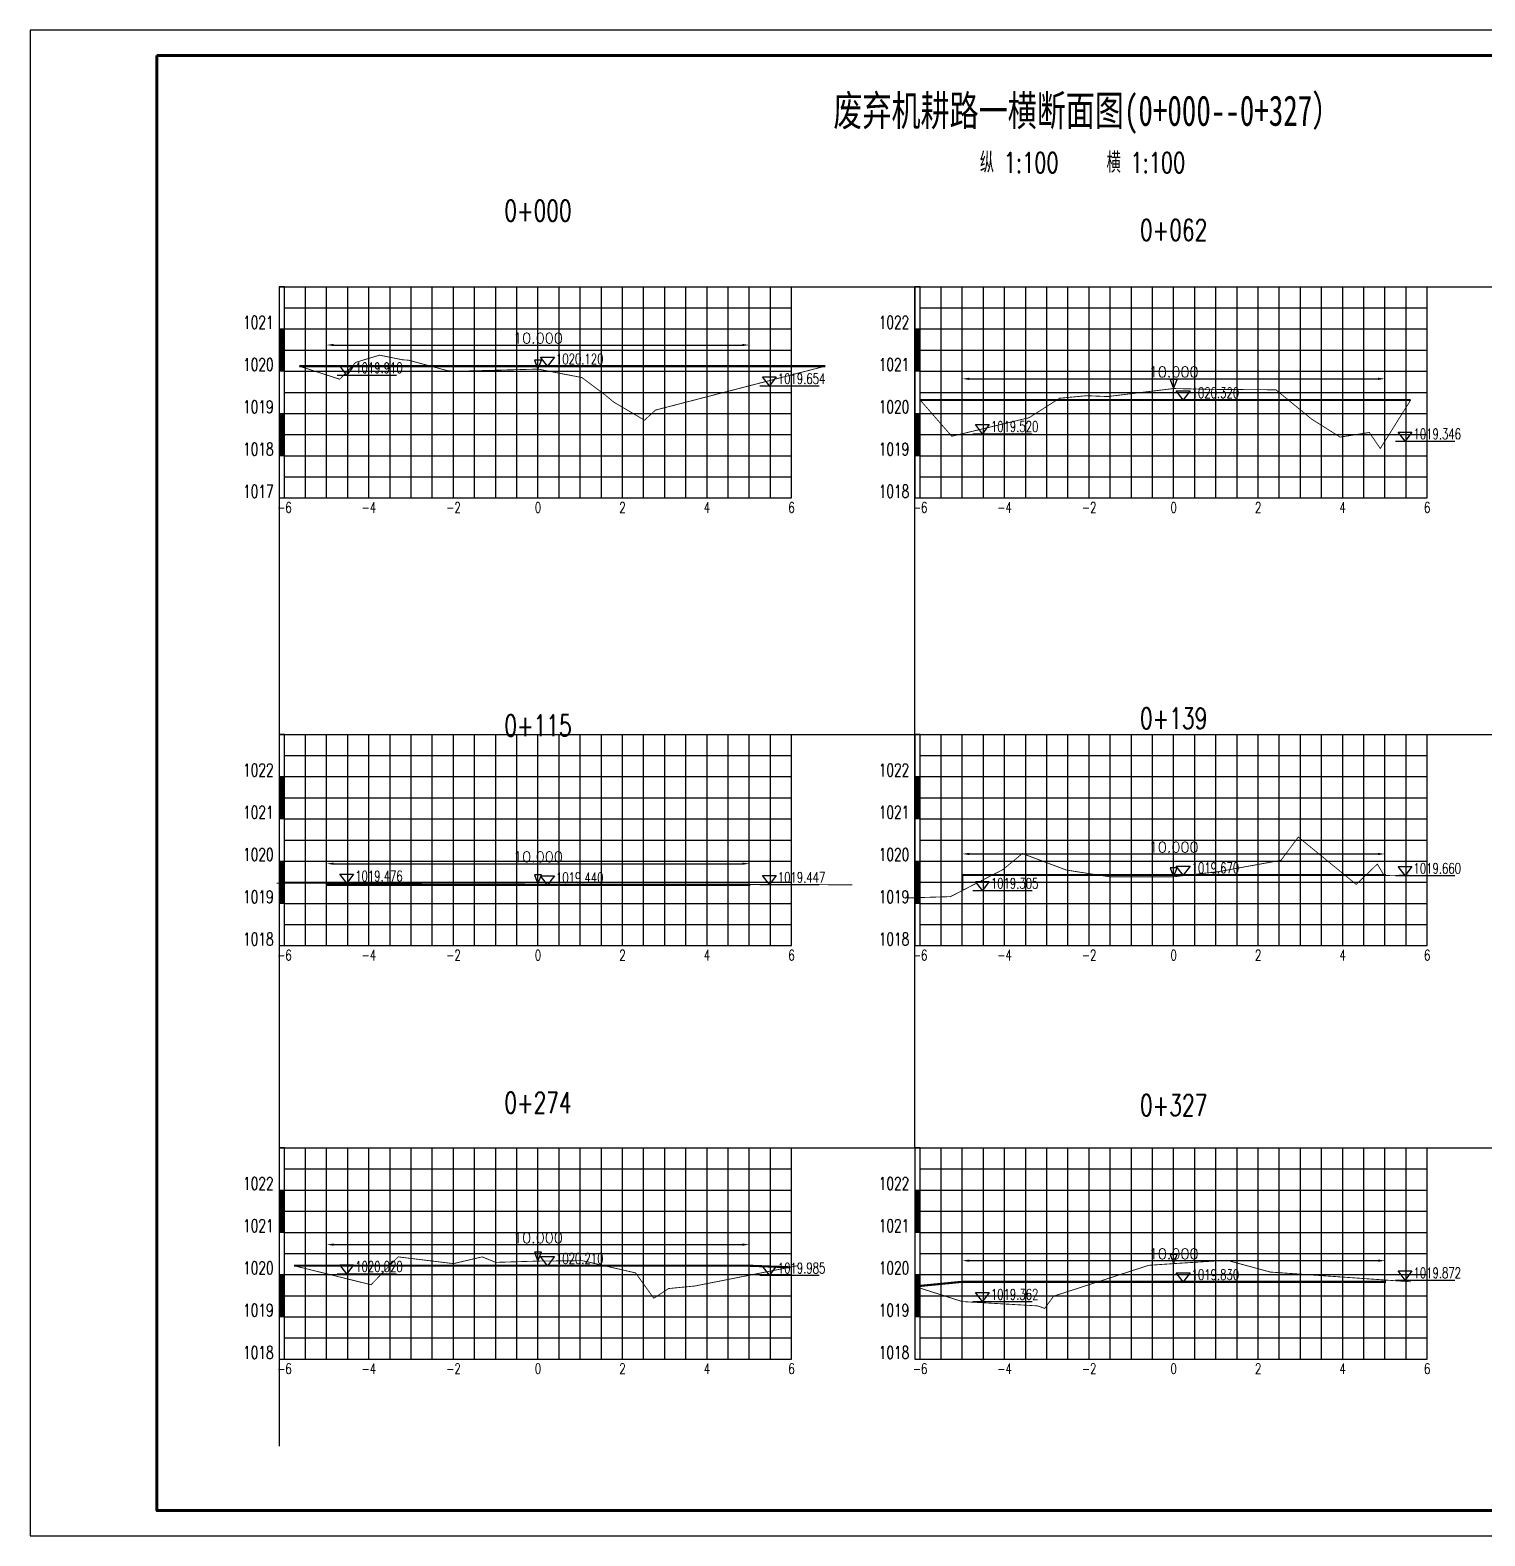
# Model space of a CAD drawing. Extents: x 695776 to 1250176, y 4443437 to 9025597.
# Drawn here: x 695776 to 730197, y 4538450 to 4574090 of the extents above; entities that cross this region are included whole.
import ezdxf
from ezdxf.enums import TextEntityAlignment as Align

# ---------------------------------------------------------------- set-up
doc = ezdxf.new("R2010")
doc.units = 0
doc.header["$LTSCALE"] = 0.5
doc.header["$PDSIZE"] = 0.2
doc.linetypes.add('ACAD_ISO07W100', pattern=[3.5, 0.5, -3])
doc.linetypes.add('CENTER2', pattern=[28.575, 19.05, -3.175, 3.175, -3.175])
doc.layers.get('0').update_dxf_attribs({"linetype": 'CONTINUOUS'})
doc.layers.get('Defpoints').update_dxf_attribs({"linetype": 'CONTINUOUS'})
for name, color, linetype in [('KEDU', 7, 'CONTINUOUS'), ('MIGE', 4, 'ACAD_ISO07W100'), ('MIGE1', 11, 'CONTINUOUS'), ('SANJIAO', 212, 'CONTINUOUS'), ('SHEJI', 1, 'CONTINUOUS'), ('YUANSHI', 2, 'CONTINUOUS'), ('YUANSHI1', 73, 'CONTINUOUS'), ('ZHOUXIAN', 20, 'CENTER2'), ('图框', 7, 'CONTINUOUS'), ('辅助线', 3, 'CONTINUOUS')]:
    doc.layers.add(name, color=color, linetype=linetype)
doc.styles.get("Standard").update_dxf_attribs({"font": 'rs.shx', "bigfont": 'hztxt.shx'})
doc.styles.add('仿宋', font='仿宋_GB2312.ttf', dxfattribs={"width": 0.7})
doc.dimstyles.get("Standard").update_dxf_attribs({"dimtxt": 0.18, "dimasz": 0.18, "dimexe": 0.18, "dimexo": 0.0625, "dimgap": 0.09, "dimtad": 0, "dimtih": 1, "dimtoh": 1, "dimdec": 4, "dimzin": 0, "dimdsep": 46, "dimtxsty": 'Standard', "dimcen": 0.09, "dimadec": 0, "dimazin": 0, "dimtfac": 1, "dimtdec": 4, "dimtofl": 0, "dimtmove": 0, "dimatfit": 3, "dimfxl": 0, "dimtolj": 1, "dimtzin": 0, "dimarcsym": 0})

# ---------------------------------------------------------------- blocks, each defined once
blk = doc.blocks.new('zhunghao')
blk.add_lwpolyline([(0, 0), (0.33, 0.86), (-0.33, 0.86), (0, 0)])
blk = doc.blocks.new('ele_sym08')
blk.add_line((0, 0), (5.6, 0))
blk.add_lwpolyline([(0.9, 0), (0.25, 0.86), (1.55, 0.86), (0.9, 0)])
at = {"width": 0.7}
blk.add_attdef('ELEVAT', (1.7, 0.18), '', height=1, dxfattribs=at)
blk = doc.blocks.new('*D629')
at = {"color": 0, "lineweight": -2}
for p, q in [((702792, 4566386), (702792, 4566886)), ((702955, 4566636), (712630, 4566636)), ((712792, 4566386), (712792, 4566886))]:
    blk.add_line(p, q, dxfattribs=at)
at = {"color": 0}
for points in [[(702955, 4566663), (702955, 4566609), (702792, 4566636)], [(712630, 4566663), (712630, 4566609), (712792, 4566636)]]:
    blk.add_solid(points, dxfattribs=at)
at = {"layer": 'Defpoints', "color": 0}
for p in [(712792, 4566636), (702792, 4566136), (712792, 4566136)]:
    blk.add_point(p, dxfattribs=at)
at = {"color": 0, "insert": (707792, 4566799), "char_height": 250, "attachment_point": 5}
blk.add_mtext('\\A1;10.000', dxfattribs=at)
blk = doc.blocks.new('bc1_100')
blk.add_lwpolyline([(0.064, 1), (-0.063, 1), (-0.063, 0), (0.064, 0)], close=True)
at = {"width": 0.7}
blk.add_attdef('BC', text='', height=0.3, dxfattribs=at).set_placement((-0.193, 0.007), align=Align.RIGHT)
blk = doc.blocks.new('bc0_100')
for p, q in [((-0.063, 1), (-0.063, 0)), ((0.063, 0), (0.063, 1))]:
    blk.add_line(p, q)
at = {"const_width": 0.126}
blk.add_lwpolyline([(0, 1), (0, 0)], dxfattribs=at)
at = {"width": 0.7}
blk.add_attdef('BC', text='', height=0.3, dxfattribs=at).set_placement((-0.193, 0.007), align=Align.RIGHT)
blk = doc.blocks.new('*D630')
at = {"color": 0, "lineweight": -2}
for p, q in [((717833, 4565586), (717833, 4566086)), ((727833, 4565586), (727833, 4566086)), ((717995, 4565836), (727670, 4565836))]:
    blk.add_line(p, q, dxfattribs=at)
at = {"color": 0}
for points in [[(717995, 4565863), (717995, 4565809), (717833, 4565836)], [(727670, 4565863), (727670, 4565809), (727833, 4565836)]]:
    blk.add_solid(points, dxfattribs=at)
at = {"layer": 'Defpoints', "color": 0}
for p in [(727833, 4565836), (717833, 4565336), (727833, 4565336)]:
    blk.add_point(p, dxfattribs=at)
at = {"color": 0, "insert": (722833, 4565999), "char_height": 250, "attachment_point": 5}
blk.add_mtext('\\A1;10.000', dxfattribs=at)
blk = doc.blocks.new('*D624')
at = {"color": 0, "lineweight": -2}
for p, q in [((702792, 4554110), (702792, 4554610)), ((712792, 4554110), (712792, 4554610)), ((702955, 4554360), (712630, 4554360))]:
    blk.add_line(p, q, dxfattribs=at)
at = {"color": 0}
for points in [[(702955, 4554387), (702955, 4554333), (702792, 4554360)], [(712630, 4554387), (712630, 4554333), (712792, 4554360)]]:
    blk.add_solid(points, dxfattribs=at)
at = {"layer": 'Defpoints', "color": 0}
for p in [(712792, 4554360), (702792, 4553860), (712792, 4553860)]:
    blk.add_point(p, dxfattribs=at)
at = {"color": 0, "insert": (707792, 4554522), "char_height": 250, "attachment_point": 5}
blk.add_mtext('\\A1;10.000', dxfattribs=at)
blk = doc.blocks.new('*D625')
at = {"color": 0, "lineweight": -2}
for p, q in [((717833, 4554340), (717833, 4554840)), ((727833, 4554340), (727833, 4554840)), ((717995, 4554590), (727670, 4554590))]:
    blk.add_line(p, q, dxfattribs=at)
at = {"color": 0}
for points in [[(717995, 4554617), (717995, 4554563), (717833, 4554590)], [(727670, 4554617), (727670, 4554563), (727833, 4554590)]]:
    blk.add_solid(points, dxfattribs=at)
at = {"layer": 'Defpoints', "color": 0}
for p in [(727833, 4554590), (717833, 4554090), (727833, 4554090)]:
    blk.add_point(p, dxfattribs=at)
at = {"color": 0, "insert": (722833, 4554752), "char_height": 250, "attachment_point": 5}
blk.add_mtext('\\A1;10.000', dxfattribs=at)
blk = doc.blocks.new('*D627')
at = {"color": 0, "lineweight": -2}
for p, q in [((702792, 4545094), (702792, 4545594)), ((712792, 4545094), (712792, 4545594)), ((702955, 4545344), (712630, 4545344))]:
    blk.add_line(p, q, dxfattribs=at)
at = {"color": 0}
for points in [[(702955, 4545371), (702955, 4545317), (702792, 4545344)], [(712630, 4545371), (712630, 4545317), (712792, 4545344)]]:
    blk.add_solid(points, dxfattribs=at)
at = {"layer": 'Defpoints', "color": 0}
for p in [(712792, 4545344), (702792, 4544844), (712792, 4544844)]:
    blk.add_point(p, dxfattribs=at)
at = {"color": 0, "insert": (707792, 4545506), "char_height": 250, "attachment_point": 5}
blk.add_mtext('\\A1;10.000', dxfattribs=at)
blk = doc.blocks.new('*D628')
at = {"color": 0, "lineweight": -2}
for p, q in [((717833, 4544714), (717833, 4545214)), ((727833, 4544714), (727833, 4545214)), ((717995, 4544964), (727670, 4544964))]:
    blk.add_line(p, q, dxfattribs=at)
at = {"color": 0}
for points in [[(717995, 4544991), (717995, 4544937), (717833, 4544964)], [(727670, 4544991), (727670, 4544937), (727833, 4544964)]]:
    blk.add_solid(points, dxfattribs=at)
at = {"layer": 'Defpoints', "color": 0}
for p in [(727833, 4544964), (717833, 4544464), (727833, 4544464)]:
    blk.add_point(p, dxfattribs=at)
at = {"color": 0, "insert": (722833, 4545126), "char_height": 250, "attachment_point": 5}
blk.add_mtext('\\A1;10.000', dxfattribs=at)

msp = doc.modelspace()

# ---------------------------------------------------------------- linework, layer by layer
at = {"layer": 'MIGE', "linetype": 'Continuous'}
for p, q in [((702292.4682, 4563016.1388), (702292.4682, 4568016.1388)), ((703292.4682, 4563016.1388), (703292.4682, 4568016.1388)), ((704292.4682, 4563016.1388), (704292.4682, 4568016.1388)), ((705292.4682, 4563016.1388), (705292.4682, 4568016.1388)), ((706292.4682, 4563016.1388), (706292.4682, 4568016.1388)), ((707292.4682, 4563016.1388), (707292.4682, 4568016.1388)), ((708292.4682, 4563016.1388), (708292.4682, 4568016.1388)), ((709292.4682, 4563016.1388), (709292.4682, 4568016.1388)), ((710292.4682, 4563016.1388), (710292.4682, 4568016.1388)), ((711292.4682, 4563016.1388), (711292.4682, 4568016.1388)), ((712292.4682, 4563016.1388), (712292.4682, 4568016.1388)), ((713292.4682, 4563016.1388), (713292.4682, 4568016.1388)), ((717332.9387, 4563016.1388), (717332.9387, 4568016.1388)), ((718332.9387, 4563016.1388), (718332.9387, 4568016.1388)), ((719332.9387, 4563016.1388), (719332.9387, 4568016.1388)), ((720332.9387, 4563016.1388), (720332.9387, 4568016.1388)), ((721332.9387, 4563016.1388), (721332.9387, 4568016.1388)), ((722332.9387, 4563016.1388), (722332.9387, 4568016.1388)), ((723332.9387, 4563016.1388), (723332.9387, 4568016.1388)), ((724332.9387, 4563016.1388), (724332.9387, 4568016.1388)), ((725332.9387, 4563016.1388), (725332.9387, 4568016.1388)), ((726332.9387, 4563016.1388), (726332.9387, 4568016.1388)), ((727332.9387, 4563016.1388), (727332.9387, 4568016.1388)), ((728332.9387, 4563016.1388), (728332.9387, 4568016.1388)), ((701792.4682, 4567516.1388), (713792.4682, 4567516.1388)), ((716832.9387, 4567516.1388), (728832.9387, 4567516.1388)), ((701792.4682, 4566516.1388), (713792.4682, 4566516.1388)), ((716832.9387, 4566516.1388), (728832.9387, 4566516.1388)), ((701792.4682, 4565516.1388), (713792.4682, 4565516.1388)), ((716832.9387, 4565516.1388), (728832.9387, 4565516.1388)), ((701792.4682, 4564516.1388), (713792.4682, 4564516.1388)), ((716832.9387, 4564516.1388), (728832.9387, 4564516.1388)), ((701792.4682, 4563516.1388), (713792.4682, 4563516.1388)), ((716832.9387, 4563516.1388), (728832.9387, 4563516.1388)), ((702292.4682, 4552419.8741), (702292.4682, 4557419.8741)), ((703292.4682, 4552419.8741), (703292.4682, 4557419.8741)), ((704292.4682, 4552419.8741), (704292.4682, 4557419.8741)), ((705292.4682, 4552419.8741), (705292.4682, 4557419.8741)), ((706292.4682, 4552419.8741), (706292.4682, 4557419.8741)), ((707292.4682, 4552419.8741), (707292.4682, 4557419.8741)), ((708292.4682, 4552419.8741), (708292.4682, 4557419.8741)), ((709292.4682, 4552419.8741), (709292.4682, 4557419.8741)), ((710292.4682, 4552419.8741), (710292.4682, 4557419.8741)), ((711292.4682, 4552419.8741), (711292.4682, 4557419.8741)), ((712292.4682, 4552419.8741), (712292.4682, 4557419.8741)), ((713292.4682, 4552419.8741), (713292.4682, 4557419.8741)), ((717332.9387, 4552419.8741), (717332.9387, 4557419.8741)), ((718332.9387, 4552419.8741), (718332.9387, 4557419.8741)), ((719332.9387, 4552419.8741), (719332.9387, 4557419.8741)), ((720332.9387, 4552419.8741), (720332.9387, 4557419.8741)), ((721332.9387, 4552419.8741), (721332.9387, 4557419.8741)), ((722332.9387, 4552419.8741), (722332.9387, 4557419.8741)), ((723332.9387, 4552419.8741), (723332.9387, 4557419.8741)), ((724332.9387, 4552419.8741), (724332.9387, 4557419.8741)), ((725332.9387, 4552419.8741), (725332.9387, 4557419.8741)), ((726332.9387, 4552419.8741), (726332.9387, 4557419.8741)), ((727332.9387, 4552419.8741), (727332.9387, 4557419.8741)), ((728332.9387, 4552419.8741), (728332.9387, 4557419.8741)), ((701792.4682, 4556919.8741), (713792.4682, 4556919.8741)), ((716832.9387, 4556919.8741), (728832.9387, 4556919.8741)), ((701792.4682, 4555919.8741), (713792.4682, 4555919.8741)), ((716832.9387, 4555919.8741), (728832.9387, 4555919.8741)), ((701792.4682, 4554919.8741), (713792.4682, 4554919.8741)), ((716832.9387, 4554919.8741), (728832.9387, 4554919.8741)), ((701792.4682, 4553919.8741), (713792.4682, 4553919.8741)), ((716832.9387, 4553919.8741), (728832.9387, 4553919.8741)), ((701792.4682, 4552919.8741), (713792.4682, 4552919.8741)), ((716832.9387, 4552919.8741), (728832.9387, 4552919.8741)), ((702292.4682, 4542633.5904), (702292.4682, 4547633.5904)), ((703292.4682, 4542633.5904), (703292.4682, 4547633.5904)), ((704292.4682, 4542633.5904), (704292.4682, 4547633.5904)), ((705292.4682, 4542633.5904), (705292.4682, 4547633.5904)), ((706292.4682, 4542633.5904), (706292.4682, 4547633.5904)), ((707292.4682, 4542633.5904), (707292.4682, 4547633.5904)), ((708292.4682, 4542633.5904), (708292.4682, 4547633.5904)), ((709292.4682, 4542633.5904), (709292.4682, 4547633.5904)), ((710292.4682, 4542633.5904), (710292.4682, 4547633.5904)), ((711292.4682, 4542633.5904), (711292.4682, 4547633.5904)), ((712292.4682, 4542633.5904), (712292.4682, 4547633.5904)), ((713292.4682, 4542633.5904), (713292.4682, 4547633.5904)), ((717332.9387, 4542633.5904), (717332.9387, 4547633.5904)), ((718332.9387, 4542633.5904), (718332.9387, 4547633.5904)), ((719332.9387, 4542633.5904), (719332.9387, 4547633.5904)), ((720332.9387, 4542633.5904), (720332.9387, 4547633.5904)), ((721332.9387, 4542633.5904), (721332.9387, 4547633.5904)), ((722332.9387, 4542633.5904), (722332.9387, 4547633.5904)), ((723332.9387, 4542633.5904), (723332.9387, 4547633.5904)), ((724332.9387, 4542633.5904), (724332.9387, 4547633.5904)), ((725332.9387, 4542633.5904), (725332.9387, 4547633.5904)), ((726332.9387, 4542633.5904), (726332.9387, 4547633.5904)), ((727332.9387, 4542633.5904), (727332.9387, 4547633.5904)), ((728332.9387, 4542633.5904), (728332.9387, 4547633.5904)), ((701792.4682, 4547133.5904), (713792.4682, 4547133.5904)), ((716832.9387, 4547133.5904), (728832.9387, 4547133.5904)), ((701792.4682, 4546133.5904), (713792.4682, 4546133.5904)), ((716832.9387, 4546133.5904), (728832.9387, 4546133.5904)), ((701792.4682, 4545133.5904), (713792.4682, 4545133.5904)), ((716832.9387, 4545133.5904), (728832.9387, 4545133.5904)), ((701792.4682, 4544133.5904), (713792.4682, 4544133.5904)), ((716832.9387, 4544133.5904), (728832.9387, 4544133.5904)), ((701792.4682, 4543133.5904), (713792.4682, 4543133.5904)), ((716832.9387, 4543133.5904), (728832.9387, 4543133.5904))]:
    msp.add_line(p, q, dxfattribs=at)
at = {"layer": 'MIGE1'}
for p, q in [((701792.4682, 4568016.1388), (713792.4682, 4568016.1388)), ((701792.4682, 4563016.1388), (701792.4682, 4568016.1388)), ((702792.4682, 4563016.1388), (702792.4682, 4568016.1388)), ((703792.4682, 4563016.1388), (703792.4682, 4568016.1388)), ((704792.4682, 4563016.1388), (704792.4682, 4568016.1388)), ((705792.4682, 4563016.1388), (705792.4682, 4568016.1388)), ((706792.4682, 4563016.1388), (706792.4682, 4568016.1388)), ((707792.4682, 4563016.1388), (707792.4682, 4568016.1388)), ((708792.4682, 4563016.1388), (708792.4682, 4568016.1388)), ((709792.4682, 4563016.1388), (709792.4682, 4568016.1388)), ((710792.4682, 4563016.1388), (710792.4682, 4568016.1388)), ((711792.4682, 4563016.1388), (711792.4682, 4568016.1388)), ((712792.4682, 4563016.1388), (712792.4682, 4568016.1388)), ((713792.4682, 4563016.1388), (713792.4682, 4568016.1388)), ((716832.9387, 4568016.1388), (728832.9387, 4568016.1388)), ((716832.9387, 4563016.1388), (716832.9387, 4568016.1388)), ((717832.9387, 4563016.1388), (717832.9387, 4568016.1388)), ((718832.9387, 4563016.1388), (718832.9387, 4568016.1388)), ((719832.9387, 4563016.1388), (719832.9387, 4568016.1388)), ((720832.9387, 4563016.1388), (720832.9387, 4568016.1388)), ((721832.9387, 4563016.1388), (721832.9387, 4568016.1388)), ((722832.9387, 4563016.1388), (722832.9387, 4568016.1388)), ((723832.9387, 4563016.1388), (723832.9387, 4568016.1388)), ((724832.9387, 4563016.1388), (724832.9387, 4568016.1388)), ((725832.9387, 4563016.1388), (725832.9387, 4568016.1388)), ((726832.9387, 4563016.1388), (726832.9387, 4568016.1388)), ((727832.9387, 4563016.1388), (727832.9387, 4568016.1388)), ((728832.9387, 4563016.1388), (728832.9387, 4568016.1388)), ((701792.4682, 4567016.1388), (713792.4682, 4567016.1388)), ((716832.9387, 4567016.1388), (728832.9387, 4567016.1388)), ((701792.4682, 4566016.1388), (713792.4682, 4566016.1388)), ((716832.9387, 4566016.1388), (728832.9387, 4566016.1388)), ((701792.4682, 4565016.1388), (713792.4682, 4565016.1388)), ((716832.9387, 4565016.1388), (728832.9387, 4565016.1388)), ((701792.4682, 4564016.1388), (713792.4682, 4564016.1388)), ((716832.9387, 4564016.1388), (728832.9387, 4564016.1388)), ((701792.4682, 4563016.1388), (713792.4682, 4563016.1388)), ((716832.9387, 4563016.1388), (728832.9387, 4563016.1388)), ((701792.4682, 4557419.8741), (713792.4682, 4557419.8741)), ((701792.4682, 4552419.8741), (701792.4682, 4557419.8741)), ((702792.4682, 4552419.8741), (702792.4682, 4557419.8741)), ((703792.4682, 4552419.8741), (703792.4682, 4557419.8741)), ((704792.4682, 4552419.8741), (704792.4682, 4557419.8741)), ((705792.4682, 4552419.8741), (705792.4682, 4557419.8741)), ((706792.4682, 4552419.8741), (706792.4682, 4557419.8741)), ((707792.4682, 4552419.8741), (707792.4682, 4557419.8741)), ((708792.4682, 4552419.8741), (708792.4682, 4557419.8741)), ((709792.4682, 4552419.8741), (709792.4682, 4557419.8741)), ((710792.4682, 4552419.8741), (710792.4682, 4557419.8741)), ((711792.4682, 4552419.8741), (711792.4682, 4557419.8741)), ((712792.4682, 4552419.8741), (712792.4682, 4557419.8741)), ((713792.4682, 4552419.8741), (713792.4682, 4557419.8741)), ((716832.9387, 4557419.8741), (728832.9387, 4557419.8741)), ((716832.9387, 4552419.8741), (716832.9387, 4557419.8741)), ((717832.9387, 4552419.8741), (717832.9387, 4557419.8741)), ((718832.9387, 4552419.8741), (718832.9387, 4557419.8741)), ((719832.9387, 4552419.8741), (719832.9387, 4557419.8741)), ((720832.9387, 4552419.8741), (720832.9387, 4557419.8741)), ((721832.9387, 4552419.8741), (721832.9387, 4557419.8741)), ((722832.9387, 4552419.8741), (722832.9387, 4557419.8741)), ((723832.9387, 4552419.8741), (723832.9387, 4557419.8741)), ((724832.9387, 4552419.8741), (724832.9387, 4557419.8741)), ((725832.9387, 4552419.8741), (725832.9387, 4557419.8741)), ((726832.9387, 4552419.8741), (726832.9387, 4557419.8741)), ((727832.9387, 4552419.8741), (727832.9387, 4557419.8741)), ((728832.9387, 4552419.8741), (728832.9387, 4557419.8741)), ((701792.4682, 4556419.8741), (713792.4682, 4556419.8741)), ((716832.9387, 4556419.8741), (728832.9387, 4556419.8741)), ((701792.4682, 4555419.8741), (713792.4682, 4555419.8741)), ((716832.9387, 4555419.8741), (728832.9387, 4555419.8741)), ((701792.4682, 4554419.8741), (713792.4682, 4554419.8741)), ((716832.9387, 4554419.8741), (728832.9387, 4554419.8741)), ((701792.4682, 4553419.8741), (713792.4682, 4553419.8741)), ((716832.9387, 4553419.8741), (728832.9387, 4553419.8741)), ((701792.4682, 4552419.8741), (713792.4682, 4552419.8741)), ((716832.9387, 4552419.8741), (728832.9387, 4552419.8741)), ((701792.4682, 4547633.5904), (713792.4682, 4547633.5904)), ((701792.4682, 4542633.5904), (701792.4682, 4547633.5904)), ((702792.4682, 4542633.5904), (702792.4682, 4547633.5904)), ((703792.4682, 4542633.5904), (703792.4682, 4547633.5904)), ((704792.4682, 4542633.5904), (704792.4682, 4547633.5904)), ((705792.4682, 4542633.5904), (705792.4682, 4547633.5904)), ((706792.4682, 4542633.5904), (706792.4682, 4547633.5904)), ((707792.4682, 4542633.5904), (707792.4682, 4547633.5904)), ((708792.4682, 4542633.5904), (708792.4682, 4547633.5904)), ((709792.4682, 4542633.5904), (709792.4682, 4547633.5904)), ((710792.4682, 4542633.5904), (710792.4682, 4547633.5904)), ((711792.4682, 4542633.5904), (711792.4682, 4547633.5904)), ((712792.4682, 4542633.5904), (712792.4682, 4547633.5904)), ((713792.4682, 4542633.5904), (713792.4682, 4547633.5904)), ((716832.9387, 4547633.5904), (728832.9387, 4547633.5904)), ((716832.9387, 4542633.5904), (716832.9387, 4547633.5904)), ((717832.9387, 4542633.5904), (717832.9387, 4547633.5904)), ((718832.9387, 4542633.5904), (718832.9387, 4547633.5904)), ((719832.9387, 4542633.5904), (719832.9387, 4547633.5904)), ((720832.9387, 4542633.5904), (720832.9387, 4547633.5904)), ((721832.9387, 4542633.5904), (721832.9387, 4547633.5904)), ((722832.9387, 4542633.5904), (722832.9387, 4547633.5904)), ((723832.9387, 4542633.5904), (723832.9387, 4547633.5904)), ((724832.9387, 4542633.5904), (724832.9387, 4547633.5904)), ((725832.9387, 4542633.5904), (725832.9387, 4547633.5904)), ((726832.9387, 4542633.5904), (726832.9387, 4547633.5904)), ((727832.9387, 4542633.5904), (727832.9387, 4547633.5904)), ((728832.9387, 4542633.5904), (728832.9387, 4547633.5904)), ((701792.4682, 4546633.5904), (713792.4682, 4546633.5904)), ((716832.9387, 4546633.5904), (728832.9387, 4546633.5904)), ((701792.4682, 4545633.5904), (713792.4682, 4545633.5904)), ((716832.9387, 4545633.5904), (728832.9387, 4545633.5904)), ((701792.4682, 4544633.5904), (713792.4682, 4544633.5904)), ((716832.9387, 4544633.5904), (728832.9387, 4544633.5904)), ((701792.4682, 4543633.5904), (713792.4682, 4543633.5904)), ((716832.9387, 4543633.5904), (728832.9387, 4543633.5904)), ((701792.4682, 4542633.5904), (713792.4682, 4542633.5904)), ((716832.9387, 4542633.5904), (728832.9387, 4542633.5904))]:
    msp.add_line(p, q, dxfattribs=at)
at = {"layer": 'SHEJI', "const_width": 50}
for points in [[(702142.4682, 4566136.1388), (702792.4682, 4566136.1388), (703396.9682, 4566136.1388), (705253.2682, 4566136.1388), (707792.4682, 4566136.1388), (712792.4682, 4566136.1388), (714592.4682, 4566136.1388)], [(716833.2392, 4565336.1388), (717832.9387, 4565336.1388), (720070.33, 4565336.1388), (722832.9387, 4565336.1388), (725545.1126, 4565336.1388), (727832.9387, 4565336.1388), (728442.9387, 4565336.1388)], [(717832.9387, 4553724.3902), (717832.9387, 4554089.8741), (718541.0637, 4554089.8741), (721060.0816, 4554089.8741), (722832.9387, 4554089.8741), (723182.9387, 4554089.8741), (726883.8316, 4554089.8741), (727382.1054, 4554089.8741), (727807.0128, 4554089.8741), (727832.9387, 4554089.8741), (727832.9387, 4554080.2189)], [(702792.4682, 4553896.0553), (702792.4682, 4553859.8741), (707792.4682, 4553859.8741), (712792.4682, 4553859.8741), (712792.4682, 4553866.4332)], [(702022.4682, 4544843.5904), (702792.4682, 4544843.5904), (704278.8319, 4544843.5904), (707792.4682, 4544843.5904), (709363.8475, 4544843.5904), (712792.4682, 4544843.5904), (713748.5106, 4544807.2531)], [(716706.4427, 4544353.6541), (717832.9387, 4544463.5904), (721040.8839, 4544463.5904), (722832.9387, 4544463.5904), (727832.9387, 4544463.5904), (727832.9387, 4544505.8494)]]:
    msp.add_lwpolyline(points, dxfattribs=at)
at = {"layer": 'YUANSHI', "const_width": 20}
for points in [[(703396.9682, 4566136.1388), (703482.4682, 4566226.1388), (704042.4682, 4566396.1388), (704592.4682, 4566286.1388), (704732.4682, 4566276.1388), (705253.2682, 4566136.1388)], [(702142.4682, 4566136.1388), (702792.4682, 4565926.2429)], [(712792.4682, 4565670.4671), (714592.4682, 4566136.1388)], [(720070.33, 4565336.1388), (720132.9387, 4565376.1388), (720772.9387, 4565436.1388), (721272.9387, 4565416.1388), (722832.9387, 4565606.1388), (723742.9387, 4565586.1388), (725252.9387, 4565576.1388), (725545.1126, 4565336.1388)], [(716833.2392, 4565336.1388), (717582.9387, 4564476.1388), (717832.9387, 4564536.2481)], [(727832.9387, 4564361.8332), (728442.9387, 4565336.1388)], [(723182.9387, 4554089.8741), (723882.9387, 4554169.8741), (725372.9387, 4554439.8741), (725782.9387, 4554989.8741), (726883.8316, 4554089.8741)], [(718541.0637, 4554089.8741), (718792.9387, 4554219.8741), (719252.9387, 4554599.8741), (720292.9387, 4554209.8741), (720862.9387, 4554119.8741), (721060.0816, 4554089.8741)], [(727382.1054, 4554089.8741), (727652.9387, 4554349.8741), (727807.0128, 4554089.8741)], [(727832.9387, 4554080.2189), (728392.9387, 4554089.8741)], [(701612.4682, 4553899.8741), (702792.4682, 4553896.0553)], [(702792.4682, 4553896.0553), (707792.4682, 4553879.8741), (712792.4682, 4553866.4332)], [(712792.4682, 4553866.4332), (715232.4682, 4553859.8741)], [(716562.9387, 4553549.8741), (717552.9387, 4553579.8741), (717832.9387, 4553724.3902)], [(702022.4682, 4544843.5904), (702792.4682, 4544653.2058)], [(704278.8319, 4544843.5904), (704482.4682, 4545053.5904), (705792.4682, 4544893.5904), (706472.4682, 4545053.5904), (706792.4682, 4544923.5904), (707792.4682, 4544953.5904), (708842.4682, 4544963.5904), (709363.8475, 4544843.5904)], [(712792.4682, 4544618.4052), (713932.4682, 4544843.5904)], [(721040.8839, 4544463.5904), (722242.9387, 4544853.5904), (722832.9387, 4544893.5904), (724092.9387, 4544973.5904), (725122.9387, 4544693.5904), (727832.9387, 4544505.8494)], [(727832.9387, 4544505.8494), (728442.9387, 4544463.5904)], [(716706.4427, 4544353.6541), (717832.9387, 4543995.4759)]]:
    msp.add_lwpolyline(points, dxfattribs=at)
at = {"layer": 'YUANSHI1', "const_width": 20}
for points in [[(702792.4682, 4565926.2429), (703102.4682, 4565826.1388), (703396.9682, 4566136.1388)], [(705253.2682, 4566136.1388), (705662.4682, 4566026.1388), (705912.4682, 4566016.1388), (707792.4682, 4566066.1388), (708832.4682, 4565866.1388), (709392.4682, 4565446.1388), (709582.4682, 4565286.1388), (710312.4682, 4564856.1388), (710572.4682, 4565096.1388), (712792.4682, 4565670.4671)], [(717832.9387, 4564536.2481), (719412.9387, 4564916.1388), (720070.33, 4565336.1388)], [(725545.1126, 4565336.1388), (726092.9387, 4564886.1388), (726772.9387, 4564456.1388), (727462.9387, 4564566.1388), (727722.9387, 4564186.1388), (727832.9387, 4564361.8332)], [(717832.9387, 4553724.3902), (718541.0637, 4554089.8741)], [(721060.0816, 4554089.8741), (721322.9387, 4554049.8741), (722832.9387, 4554049.8741), (723182.9387, 4554089.8741)], [(726883.8316, 4554089.8741), (727152.9387, 4553869.8741), (727382.1054, 4554089.8741)], [(727807.0128, 4554089.8741), (727812.9387, 4554079.8741), (727832.9387, 4554080.2189)], [(702792.4682, 4544653.2058), (703842.4682, 4544393.5904), (704278.8319, 4544843.5904)], [(709363.8475, 4544843.5904), (710102.4682, 4544673.5904), (710532.4682, 4544073.5904), (710882.4682, 4544303.5904), (711502.4682, 4544363.5904), (712792.4682, 4544618.4052)], [(717832.9387, 4543995.4759), (719612.9387, 4543893.5904), (719782.9387, 4543833.5904), (719992.9387, 4544123.5904), (721040.8839, 4544463.5904)]]:
    msp.add_lwpolyline(points, dxfattribs=at)
at = {"layer": 'ZHOUXIAN'}
for p, q in [((707792.4682, 4564356.1388), (707792.4682, 4566896.1388)), ((722832.9387, 4563686.1388), (722832.9387, 4566106.1388)), ((722832.9387, 4553049.8741), (722832.9387, 4555489.8741)), ((707792.4682, 4553359.8741), (707792.4682, 4554399.8741)), ((707792.4682, 4543573.5904), (707792.4682, 4545553.5904)), ((722832.9387, 4543333.5904), (722832.9387, 4545473.5904))]:
    msp.add_line(p, q, dxfattribs=at)
at = {"layer": '图框', "linetype": 'Continuous', "lineweight": -2, "flags": 128}
msp.add_lwpolyline([(695776.0354, 4574089.5978), (695776.0354, 4538449.5978), (746176.0354, 4538449.5978), (746176.0354, 4574089.5978), (695776.0354, 4574089.5978)], dxfattribs=at)
at = {"layer": '图框', "linetype": 'Continuous', "lineweight": 60, "flags": 128}
msp.add_lwpolyline([(698776.0354, 4573489.5978), (745576.0354, 4573489.5978), (745576.0354, 4539049.5978), (698776.0354, 4539049.5978), (698776.0354, 4573489.5978)], dxfattribs=at)
at = {"layer": '辅助线'}
for points in [[(701666.2727, 4568016.1388), (744531.7858, 4568016.1388)], [(701666.2727, 4568016.1388), (701666.2727, 4540573.0659)], [(716706.7432, 4547633.5904), (716706.7432, 4568016.1388)], [(701666.2727, 4557419.8741), (744121.6143, 4557419.8741)], [(701666.2727, 4547633.5904), (743671.5943, 4547633.5904)]]:
    msp.add_lwpolyline(points, dxfattribs=at)

# ---------------------------------------------------------------- block references
at = {"xscale": 250, "yscale": 250, "zscale": 250}
for p, values in [((703042.4682, 4565926.2429), {'ELEVAT': '1019.910'}), ((707792.4682, 4566136.1388), {'ELEVAT': '1020.120'}), ((713042.4682, 4565670.4671), {'ELEVAT': '1019.654'}), ((722832.9387, 4565336.1388), {'ELEVAT': '1020.320'}), ((718082.9387, 4564536.2481), {'ELEVAT': '1019.520'}), ((728082.9387, 4564361.8332), {'ELEVAT': '1019.346'}), ((703042.4682, 4553896.0553), {'ELEVAT': '1019.476'}), ((707792.4682, 4553859.8741), {'ELEVAT': '1019.440'}), ((713042.4682, 4553866.4332), {'ELEVAT': '1019.447'}), ((722832.9387, 4554089.8741), {'ELEVAT': '1019.670'}), ((728082.9387, 4554080.2189), {'ELEVAT': '1019.660'}), ((718082.9387, 4553724.3902), {'ELEVAT': '1019.305'}), ((703042.4682, 4544653.2058), {'ELEVAT': '1020.020'}), ((707792.4682, 4544843.5904), {'ELEVAT': '1020.210'}), ((713042.4682, 4544618.4052), {'ELEVAT': '1019.985'}), ((722832.9387, 4544463.5904), {'ELEVAT': '1019.830'}), ((728082.9387, 4544505.8494), {'ELEVAT': '1019.872'}), ((718082.9387, 4543995.4759), {'ELEVAT': '1019.362'})]:
    msp.add_blockref('ele_sym08', p, dxfattribs=at).add_auto_attribs(values)
at = {"layer": 'KEDU', "xscale": 1000, "yscale": 1000, "zscale": 1000}
for name, p, values in [('bc1_100', (701729.2202, 4567016.1388), {'BC': '1021'}), ('bc1_100', (716769.6907, 4567016.1388), {'BC': '1022'}), ('bc0_100', (701729.2202, 4566016.1388), {'BC': '1020'}), ('bc0_100', (716769.6907, 4566016.1388), {'BC': '1021'}), ('bc1_100', (701729.2202, 4565016.1388), {'BC': '1019'}), ('bc1_100', (716769.6907, 4565016.1388), {'BC': '1020'}), ('bc0_100', (701729.2202, 4564016.1388), {'BC': '1018'}), ('bc0_100', (716769.6907, 4564016.1388), {'BC': '1019'}), ('bc1_100', (701729.2202, 4563016.1388), {'BC': '1017'}), ('bc1_100', (716769.6907, 4563016.1388), {'BC': '1018'}), ('bc1_100', (701729.2202, 4556419.8741), {'BC': '1022'}), ('bc1_100', (716769.6907, 4556419.8741), {'BC': '1022'}), ('bc0_100', (701729.2202, 4555419.8741), {'BC': '1021'}), ('bc0_100', (716769.6907, 4555419.8741), {'BC': '1021'}), ('bc1_100', (701729.2202, 4554419.8741), {'BC': '1020'}), ('bc1_100', (716769.6907, 4554419.8741), {'BC': '1020'}), ('bc0_100', (701729.2202, 4553419.8741), {'BC': '1019'}), ('bc0_100', (716769.6907, 4553419.8741), {'BC': '1019'}), ('bc1_100', (701729.2202, 4552419.8741), {'BC': '1018'}), ('bc1_100', (716769.6907, 4552419.8741), {'BC': '1018'}), ('bc1_100', (701729.2202, 4546633.5904), {'BC': '1022'}), ('bc1_100', (716769.6907, 4546633.5904), {'BC': '1022'}), ('bc0_100', (701729.2202, 4545633.5904), {'BC': '1021'}), ('bc0_100', (716769.6907, 4545633.5904), {'BC': '1021'}), ('bc1_100', (701729.2202, 4544633.5904), {'BC': '1020'}), ('bc1_100', (716769.6907, 4544633.5904), {'BC': '1020'}), ('bc0_100', (701729.2202, 4543633.5904), {'BC': '1019'}), ('bc0_100', (716769.6907, 4543633.5904), {'BC': '1019'}), ('bc1_100', (701729.2202, 4542633.5904), {'BC': '1018'}), ('bc1_100', (716769.6907, 4542633.5904), {'BC': '1018'})]:
    msp.add_blockref(name, p, dxfattribs=at).add_auto_attribs(values)
at = {"layer": 'SANJIAO', "xscale": 250, "yscale": 250, "zscale": 250}
for p in [(707792.4682, 4566066.1388), (722832.9387, 4565606.1388), (707792.4682, 4553879.8741), (722832.9387, 4554049.8741), (707792.4682, 4544953.5904), (722832.9387, 4544893.5904)]:
    msp.add_blockref('zhunghao', p, dxfattribs=at)

# ---------------------------------------------------------------- texts
at = {"width": 0.7}
for s, p in [('0+000', (707792.4682, 4569566.1388)), ('0+062', (722832.9387, 4569106.1388)), ('0+139', (722832.9387, 4557549.8741)), ('0+115', (707792.4682, 4557379.8741)), ('0+274', (707792.4682, 4548453.5904)), ('0+327', (722832.9387, 4548393.5904))]:
    msp.add_text(s, height=500, dxfattribs=at).set_placement(p, align=Align.CENTER)
at = {"layer": 'KEDU', "width": 0.7}
for s, p in [('-6', (701792.4682, 4562666.1388)), ('-4', (703792.4682, 4562666.1388)), ('-2', (705792.4682, 4562666.1388)), ('0', (707792.4682, 4562666.1388)), ('0', (707792.4682, 4562666.1388)), ('2', (709792.4682, 4562666.1388)), ('4', (711792.4682, 4562666.1388)), ('6', (713792.4682, 4562666.1388)), ('-6', (716832.9387, 4562666.1388)), ('-4', (718832.9387, 4562666.1388)), ('-2', (720832.9387, 4562666.1388)), ('0', (722832.9387, 4562666.1388)), ('0', (722832.9387, 4562666.1388)), ('2', (724832.9387, 4562666.1388)), ('4', (726832.9387, 4562666.1388)), ('6', (728832.9387, 4562666.1388)), ('-6', (701792.4682, 4552069.8741)), ('-4', (703792.4682, 4552069.8741)), ('-2', (705792.4682, 4552069.8741)), ('0', (707792.4682, 4552069.8741)), ('0', (707792.4682, 4552069.8741)), ('2', (709792.4682, 4552069.8741)), ('4', (711792.4682, 4552069.8741)), ('6', (713792.4682, 4552069.8741)), ('-6', (716832.9387, 4552069.8741)), ('-4', (718832.9387, 4552069.8741)), ('-2', (720832.9387, 4552069.8741)), ('0', (722832.9387, 4552069.8741)), ('0', (722832.9387, 4552069.8741)), ('2', (724832.9387, 4552069.8741)), ('4', (726832.9387, 4552069.8741)), ('6', (728832.9387, 4552069.8741)), ('-6', (701792.4682, 4542283.5904)), ('-4', (703792.4682, 4542283.5904)), ('-2', (705792.4682, 4542283.5904)), ('0', (707792.4682, 4542283.5904)), ('0', (707792.4682, 4542283.5904)), ('2', (709792.4682, 4542283.5904)), ('4', (711792.4682, 4542283.5904)), ('6', (713792.4682, 4542283.5904)), ('-6', (716832.9387, 4542283.5904)), ('-4', (718832.9387, 4542283.5904)), ('-2', (720832.9387, 4542283.5904)), ('0', (722832.9387, 4542283.5904)), ('0', (722832.9387, 4542283.5904)), ('2', (724832.9387, 4542283.5904)), ('4', (726832.9387, 4542283.5904)), ('6', (728832.9387, 4542283.5904))]:
    msp.add_text(s, height=250, dxfattribs=at).set_placement(p, align=Align.CENTER)
at = {"layer": '图框', "style": '仿宋', "width": 0.7}
msp.add_text('废弃机耕路一横断面图(0+000--0+327）', height=720, dxfattribs=at).set_placement((720791.008, 4571823.8236), align=Align.CENTER)
at = {"layer": '图框', "width": 0.7}
for p in [(720677.6995, 4570714.6577), (720677.7021, 4570714.6582)]:
    msp.add_text('纵 1:100    横 1:100', height=480, dxfattribs=at).set_placement(p, align=Align.CENTER)

# ---------------------------------------------------------------- dimensions: what is measured, and where the dimension line sits
for base, p1, p2, picture, middle in [((712792.4682, 4566636.1388), (702792.4682, 4566136.1388), (712792.4682, 4566136.1388), '*D629', (707792.4682, 4566798.6388)), ((727832.9387, 4565836.1388), (717832.9387, 4565336.1388), (727832.9387, 4565336.1388), '*D630', (722832.9387, 4565998.6388)), ((727832.9387, 4554589.8741), (717832.9387, 4554089.8741), (727832.9387, 4554089.8741), '*D625', (722832.9387, 4554752.3741)), ((712792.4682, 4554359.8741), (702792.4682, 4553859.8741), (712792.4682, 4553859.8741), '*D624', (707792.4682, 4554522.3741)), ((712792.4682, 4545343.5904), (702792.4682, 4544843.5904), (712792.4682, 4544843.5904), '*D627', (707792.4682, 4545506.0904)), ((727832.9387, 4544963.5904), (717832.9387, 4544463.5904), (727832.9387, 4544463.5904), '*D628', (722832.9387, 4545126.0904))]:
    dim = msp.add_linear_dim(base=base, p1=p1, p2=p2, dimstyle='Standard', override={"dimtxt": 250, "dimasz": 162.5, "dimexe": 250, "dimexo": 250, "dimgap": 37.5, "dimtad": 1, "dimtih": 0, "dimtoh": 0, "dimdec": 3, "dimlfac": 0.001})
    dim.commit()
    dim.dimension.update_dxf_attribs({"geometry": picture, "text_midpoint": middle})

doc.saveas('drawing.dxf')
